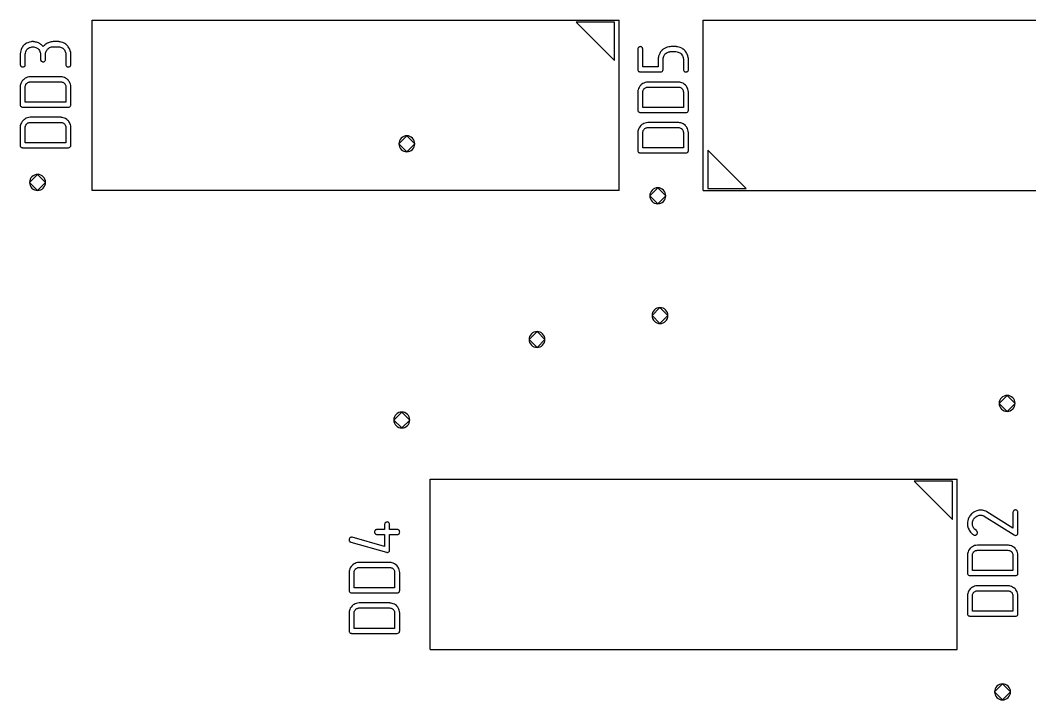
# Model space of a CAD drawing. Header units: inches. Extents: x 0 to 594, y -420 to 0.
# Drawn here: x 175.59 to 194.55, y -143.05 to -130.28 of the extents above; entities that cross this region are included whole.
import ezdxf

# ---------------------------------------------------------------- set-up
doc = ezdxf.new("R2010")
doc.units = ezdxf.units.IN
doc.header["$MEASUREMENT"] = 0

msp = doc.modelspace()

# ---------------------------------------------------------------- linework, layer by layer
at = {"color": 18, "true_color": 0x000000}
for p, q in [((176.939, -133.483), (176.939, -130.283)), ((176.939, -130.283), (186.839, -130.283)), ((186.749, -130.323), (186.029, -130.323)), ((186.029, -130.323), (186.749, -131.043)), ((186.749, -131.043), (186.749, -130.323)), ((186.749, -130.323), (186.749, -130.323)), ((186.839, -133.483), (186.839, -130.283)), ((188.412, -133.483), (188.412, -130.283)), ((188.412, -130.283), (198.312, -130.283)), ((175.606, -130.831), (175.597, -130.861)), ((175.619, -130.802), (175.606, -130.831)), ((175.628, -130.788), (175.619, -130.802)), ((175.637, -130.774), (175.628, -130.788)), ((175.649, -130.759), (175.637, -130.774)), ((175.661, -130.747), (175.649, -130.759)), ((175.663, -130.745), (175.661, -130.747)), ((175.664, -130.744), (175.663, -130.745)), ((175.668, -130.741), (175.664, -130.744)), ((175.674, -130.737), (175.668, -130.741)), ((175.688, -130.727), (175.674, -130.737)), ((175.706, -130.716), (175.688, -130.727)), ((175.697, -130.861), (175.704, -130.845)), ((175.704, -130.845), (175.712, -130.834)), ((175.73, -130.706), (175.706, -130.716)), ((175.712, -130.834), (175.719, -130.826)), ((175.719, -130.826), (175.725, -130.82)), ((175.725, -130.82), (175.726, -130.819)), ((175.726, -130.819), (175.742, -130.807)), ((175.759, -130.696), (175.73, -130.706)), ((175.742, -130.807), (175.759, -130.799)), ((175.79, -130.689), (175.759, -130.696)), ((175.759, -130.799), (175.774, -130.793)), ((175.774, -130.793), (175.79, -130.789)), ((175.807, -130.686), (175.79, -130.689)), ((175.79, -130.789), (175.804, -130.786)), ((175.804, -130.786), (175.814, -130.785)), ((175.825, -130.686), (175.807, -130.686)), ((175.814, -130.785), (175.821, -130.785)), ((175.821, -130.785), (175.823, -130.785)), ((175.823, -130.785), (175.845, -130.786)), ((175.828, -130.686), (175.825, -130.686)), ((175.835, -130.686), (175.828, -130.686)), ((175.846, -130.688), (175.835, -130.686)), ((175.845, -130.786), (175.864, -130.79)), ((175.86, -130.689), (175.846, -130.688)), ((175.877, -130.693), (175.86, -130.689)), ((175.864, -130.79), (175.881, -130.796)), ((175.894, -130.697), (175.877, -130.693)), ((175.881, -130.796), (175.895, -130.802)), ((175.914, -130.703), (175.894, -130.697)), ((175.895, -130.802), (175.908, -130.809)), ((175.908, -130.809), (175.917, -130.814)), ((175.932, -130.71), (175.914, -130.703)), ((175.917, -130.814), (175.922, -130.819)), ((175.922, -130.819), (175.924, -130.82)), ((175.924, -130.82), (175.939, -130.836)), ((175.933, -130.711), (175.932, -130.71)), ((175.94, -130.714), (175.933, -130.711)), ((175.939, -130.836), (175.949, -130.854)), ((175.949, -130.72), (175.94, -130.714)), ((175.96, -130.727), (175.949, -130.72)), ((175.974, -130.737), (175.96, -130.727)), ((175.988, -130.748), (175.974, -130.737)), ((176.004, -130.762), (175.988, -130.748)), ((176.018, -130.779), (176.004, -130.762)), ((176.019, -130.778), (176.018, -130.779)), ((176.024, -130.772), (176.019, -130.778)), ((176.031, -130.765), (176.024, -130.772)), ((176.041, -130.757), (176.031, -130.765)), ((176.052, -130.745), (176.041, -130.757)), ((176.066, -130.735), (176.052, -130.745)), ((176.081, -130.724), (176.066, -130.735)), ((176.1, -130.714), (176.081, -130.724)), ((176.084, -130.851), (176.091, -130.838)), ((176.091, -130.838), (176.098, -130.83)), ((176.098, -130.83), (176.104, -130.824)), ((176.103, -130.713), (176.1, -130.714)), ((176.108, -130.71), (176.103, -130.713)), ((176.104, -130.824), (176.105, -130.823)), ((176.105, -130.823), (176.122, -130.809)), ((176.118, -130.706), (176.108, -130.71)), ((176.132, -130.7), (176.118, -130.706)), ((176.122, -130.809), (176.139, -130.799)), ((176.148, -130.696), (176.132, -130.7)), ((176.139, -130.799), (176.156, -130.79)), ((176.166, -130.692), (176.148, -130.696)), ((176.156, -130.79), (176.172, -130.786)), ((176.186, -130.688), (176.166, -130.692)), ((176.172, -130.786), (176.186, -130.783)), ((176.207, -130.686), (176.186, -130.688)), ((176.186, -130.783), (176.197, -130.781)), ((176.197, -130.781), (176.204, -130.781)), ((176.204, -130.781), (176.207, -130.781)), ((176.301, -130.686), (176.207, -130.686)), ((176.207, -130.781), (176.301, -130.781)), ((176.303, -130.686), (176.301, -130.686)), ((176.301, -130.781), (176.323, -130.782)), ((176.306, -130.686), (176.303, -130.686)), ((176.311, -130.686), (176.306, -130.686)), ((176.318, -130.688), (176.311, -130.686)), ((176.325, -130.688), (176.318, -130.688)), ((176.323, -130.782), (176.342, -130.788)), ((176.335, -130.69), (176.325, -130.688)), ((176.359, -130.695), (176.335, -130.69)), ((176.342, -130.788), (176.359, -130.793)), ((176.385, -130.703), (176.359, -130.695)), ((176.359, -130.793), (176.375, -130.802)), ((176.375, -130.802), (176.386, -130.809)), ((176.413, -130.716), (176.385, -130.703)), ((176.386, -130.809), (176.396, -130.816)), ((176.396, -130.816), (176.401, -130.821)), ((176.401, -130.821), (176.403, -130.823)), ((176.403, -130.823), (176.417, -130.84)), ((176.427, -130.724), (176.413, -130.716)), ((176.417, -130.84), (176.427, -130.857)), ((176.441, -130.733), (176.427, -130.724)), ((176.455, -130.744), (176.441, -130.733)), ((176.469, -130.757), (176.455, -130.744)), ((176.471, -130.758), (176.469, -130.757)), ((176.472, -130.759), (176.471, -130.758)), ((176.475, -130.764), (176.472, -130.759)), ((176.48, -130.769), (176.475, -130.764)), ((176.49, -130.783), (176.48, -130.769)), ((176.503, -130.805), (176.49, -130.783)), ((176.516, -130.828), (176.503, -130.805)), ((176.527, -130.857), (176.516, -130.828)), ((187.188, -130.817), (187.187, -130.825)), ((187.187, -130.825), (187.187, -131.209)), ((187.187, -130.825), (187.187, -130.825)), ((187.194, -130.805), (187.188, -130.817)), ((187.197, -130.8), (187.194, -130.805)), ((187.202, -130.794), (187.197, -130.8)), ((187.205, -130.791), (187.202, -130.794)), ((187.212, -130.787), (187.205, -130.791)), ((187.222, -130.783), (187.212, -130.787)), ((187.235, -130.78), (187.222, -130.783)), ((187.237, -130.78), (187.235, -130.78)), ((187.244, -130.781), (187.237, -130.78)), ((187.254, -130.786), (187.244, -130.781)), ((187.266, -130.793), (187.254, -130.786)), ((187.268, -130.794), (187.266, -130.793)), ((187.273, -130.801), (187.268, -130.794)), ((187.278, -130.812), (187.273, -130.801)), ((187.28, -130.819), (187.278, -130.812)), ((187.281, -130.828), (187.28, -130.819)), ((187.281, -131.161), (187.281, -130.828)), ((187.641, -130.849), (187.639, -130.85)), ((187.642, -130.848), (187.641, -130.849)), ((187.646, -130.843), (187.642, -130.848)), ((187.652, -130.839), (187.646, -130.843)), ((187.666, -130.828), (187.652, -130.839)), ((187.686, -130.815), (187.666, -130.828)), ((187.711, -130.803), (187.686, -130.815)), ((187.739, -130.791), (187.711, -130.803)), ((187.772, -130.783), (187.739, -130.791)), ((187.789, -130.781), (187.772, -130.783)), ((187.807, -130.78), (187.789, -130.781)), ((187.901, -130.78), (187.807, -130.78)), ((187.903, -130.78), (187.901, -130.78)), ((187.906, -130.78), (187.903, -130.78)), ((187.911, -130.78), (187.906, -130.78)), ((187.918, -130.781), (187.911, -130.78)), ((187.925, -130.781), (187.918, -130.781)), ((187.935, -130.784), (187.925, -130.781)), ((187.959, -130.788), (187.935, -130.784)), ((187.985, -130.797), (187.959, -130.788)), ((188.013, -130.81), (187.985, -130.797)), ((188.027, -130.818), (188.013, -130.81)), ((188.041, -130.827), (188.027, -130.818)), ((188.055, -130.838), (188.041, -130.827)), ((188.069, -130.85), (188.055, -130.838)), ((175.589, -130.906), (175.588, -130.913)), ((175.588, -130.913), (175.588, -131.123)), ((175.588, -130.913), (175.588, -130.913)), ((175.591, -130.896), (175.589, -130.906)), ((175.592, -130.885), (175.591, -130.896)), ((175.597, -130.861), (175.592, -130.885)), ((175.683, -130.924), (175.684, -130.9)), ((175.683, -131.117), (175.683, -130.924)), ((175.684, -130.9), (175.69, -130.879)), ((175.69, -130.879), (175.697, -130.861)), ((175.949, -130.854), (175.957, -130.871)), ((175.957, -130.871), (175.963, -130.888)), ((175.963, -130.888), (175.966, -130.902)), ((175.966, -130.902), (175.967, -130.913)), ((175.967, -130.913), (175.969, -130.922)), ((175.969, -130.922), (175.969, -131.027)), ((175.969, -131.027), (175.972, -131.034)), ((175.972, -131.034), (175.977, -131.046)), ((176.057, -131.043), (176.062, -131.031)), ((176.062, -131.031), (176.063, -131.023)), ((176.063, -130.924), (176.065, -130.903)), ((176.063, -131.023), (176.063, -130.924)), ((176.065, -130.903), (176.07, -130.883)), ((176.07, -130.883), (176.076, -130.865)), ((176.076, -130.865), (176.084, -130.851)), ((176.427, -130.857), (176.434, -130.874)), ((176.434, -130.874), (176.438, -130.889)), ((176.438, -130.889), (176.441, -130.903)), ((176.441, -130.903), (176.444, -130.914)), ((176.444, -130.914), (176.444, -131.123)), ((176.535, -130.889), (176.527, -130.857)), ((176.537, -130.906), (176.535, -130.889)), ((176.538, -130.924), (176.537, -130.906)), ((176.538, -131.117), (176.538, -130.924)), ((187.57, -131.001), (187.569, -131.008)), ((187.569, -131.008), (187.569, -131.161)), ((187.573, -130.983), (187.57, -130.993)), ((187.57, -130.993), (187.57, -131.001)), ((187.577, -130.96), (187.573, -130.983)), ((187.586, -130.935), (187.577, -130.96)), ((187.598, -130.907), (187.586, -130.935)), ((187.607, -130.893), (187.598, -130.907)), ((187.615, -130.877), (187.607, -130.893)), ((187.626, -130.865), (187.615, -130.877)), ((187.639, -130.85), (187.626, -130.865)), ((187.663, -131.018), (187.665, -130.997)), ((187.663, -131.21), (187.663, -131.018)), ((187.665, -130.997), (187.67, -130.977)), ((187.67, -130.977), (187.676, -130.959)), ((187.676, -130.959), (187.684, -130.945)), ((187.684, -130.945), (187.691, -130.932)), ((187.691, -130.932), (187.698, -130.924)), ((187.698, -130.924), (187.704, -130.918)), ((187.704, -130.918), (187.705, -130.917)), ((187.705, -130.917), (187.722, -130.903)), ((187.722, -130.903), (187.739, -130.893)), ((187.739, -130.893), (187.756, -130.884)), ((187.756, -130.884), (187.772, -130.88)), ((187.772, -130.88), (187.786, -130.877)), ((187.786, -130.877), (187.797, -130.874)), ((187.797, -130.874), (187.804, -130.874)), ((187.804, -130.874), (187.807, -130.874)), ((187.807, -130.874), (187.901, -130.874)), ((187.901, -130.874), (187.924, -130.876)), ((187.924, -130.876), (187.944, -130.881)), ((187.944, -130.881), (187.961, -130.887)), ((187.961, -130.887), (187.976, -130.896)), ((187.976, -130.896), (187.987, -130.903)), ((187.987, -130.903), (187.997, -130.91)), ((187.997, -130.91), (188.003, -130.915)), ((188.003, -130.915), (188.004, -130.917)), ((188.004, -130.917), (188.017, -130.934)), ((188.017, -130.934), (188.027, -130.951)), ((188.027, -130.951), (188.034, -130.967)), ((188.034, -130.967), (188.038, -130.983)), ((188.038, -130.983), (188.041, -130.997)), ((188.041, -130.997), (188.044, -131.008)), ((188.044, -131.008), (188.044, -131.217)), ((188.071, -130.852), (188.069, -130.85)), ((188.072, -130.853), (188.071, -130.852)), ((188.075, -130.858), (188.072, -130.853)), ((188.08, -130.863), (188.075, -130.858)), ((188.09, -130.877), (188.08, -130.863)), ((188.103, -130.898), (188.09, -130.877)), ((188.116, -130.922), (188.103, -130.898)), ((188.127, -130.951), (188.116, -130.922)), ((188.135, -130.983), (188.127, -130.951)), ((188.137, -131), (188.135, -130.983)), ((188.138, -131.018), (188.137, -131)), ((188.138, -131.211), (188.138, -131.018)), ((175.588, -131.123), (175.591, -131.13)), ((175.591, -131.13), (175.595, -131.14)), ((175.595, -131.14), (175.601, -131.147)), ((175.601, -131.147), (175.602, -131.15)), ((175.602, -131.15), (175.604, -131.15)), ((175.604, -131.15), (175.615, -131.157)), ((175.615, -131.157), (175.626, -131.16)), ((175.626, -131.16), (175.633, -131.161)), ((175.633, -131.161), (175.635, -131.161)), ((175.635, -131.161), (175.636, -131.161)), ((175.636, -131.161), (175.65, -131.16)), ((175.65, -131.16), (175.66, -131.156)), ((175.66, -131.156), (175.667, -131.151)), ((175.667, -131.151), (175.67, -131.15)), ((175.67, -131.15), (175.677, -131.139)), ((175.677, -131.139), (175.681, -131.127)), ((175.681, -131.127), (175.683, -131.117)), ((175.977, -131.046), (175.983, -131.053)), ((175.983, -131.053), (175.984, -131.055)), ((175.984, -131.055), (175.986, -131.055)), ((175.986, -131.055), (175.997, -131.062)), ((175.997, -131.062), (176.007, -131.065)), ((176.007, -131.065), (176.014, -131.067)), ((176.014, -131.067), (176.015, -131.067)), ((176.015, -131.067), (176.017, -131.067)), ((176.017, -131.067), (176.029, -131.065)), ((176.029, -131.065), (176.041, -131.06)), ((176.041, -131.06), (176.048, -131.055)), ((176.048, -131.055), (176.049, -131.054)), ((176.049, -131.054), (176.05, -131.054)), ((176.05, -131.054), (176.057, -131.043)), ((176.444, -131.123), (176.447, -131.13)), ((176.447, -131.13), (176.452, -131.141)), ((176.452, -131.141), (176.458, -131.147)), ((176.458, -131.147), (176.459, -131.15)), ((176.459, -131.15), (176.461, -131.15)), ((176.461, -131.15), (176.472, -131.157)), ((176.472, -131.157), (176.482, -131.16)), ((176.482, -131.16), (176.489, -131.161)), ((176.489, -131.161), (176.49, -131.161)), ((176.49, -131.161), (176.492, -131.161)), ((176.492, -131.161), (176.504, -131.16)), ((176.504, -131.16), (176.516, -131.156)), ((176.516, -131.156), (176.523, -131.151)), ((176.523, -131.151), (176.524, -131.15)), ((176.524, -131.15), (176.526, -131.15)), ((176.526, -131.15), (176.533, -131.139)), ((176.533, -131.139), (176.537, -131.127)), ((176.537, -131.127), (176.538, -131.117)), ((187.187, -131.209), (187.188, -131.224)), ((187.188, -131.224), (187.194, -131.235)), ((187.569, -131.161), (187.281, -131.161)), ((187.657, -131.231), (187.66, -131.223)), ((187.66, -131.223), (187.662, -131.216)), ((187.662, -131.216), (187.663, -131.21)), ((188.044, -131.217), (188.047, -131.224)), ((188.047, -131.224), (188.051, -131.234)), ((188.133, -131.233), (188.137, -131.221)), ((188.137, -131.221), (188.138, -131.211)), ((175.643, -131.404), (175.625, -131.425)), ((175.646, -131.401), (175.643, -131.404)), ((175.653, -131.395), (175.646, -131.401)), ((175.666, -131.385), (175.653, -131.395)), ((175.681, -131.375), (175.666, -131.385)), ((175.701, -131.366), (175.681, -131.375)), ((175.723, -131.356), (175.701, -131.366)), ((175.749, -131.35), (175.723, -131.356)), ((175.777, -131.347), (175.749, -131.35)), ((176.348, -131.347), (175.777, -131.347)), ((176.349, -131.347), (176.348, -131.347)), ((176.351, -131.347), (176.349, -131.347)), ((176.355, -131.347), (176.351, -131.347)), ((176.361, -131.349), (176.355, -131.347)), ((176.376, -131.35), (176.361, -131.349)), ((176.394, -131.354), (176.376, -131.35)), ((176.416, -131.361), (176.394, -131.354)), ((176.438, -131.371), (176.416, -131.361)), ((176.461, -131.385), (176.438, -131.371)), ((176.483, -131.404), (176.461, -131.385)), ((176.486, -131.406), (176.483, -131.404)), ((176.492, -131.414), (176.486, -131.406)), ((176.5, -131.426), (176.492, -131.414)), ((187.194, -131.235), (187.202, -131.244)), ((187.202, -131.244), (187.211, -131.249)), ((187.211, -131.249), (187.219, -131.252)), ((187.219, -131.252), (187.228, -131.254)), ((187.228, -131.254), (187.233, -131.255)), ((187.233, -131.255), (187.235, -131.255)), ((187.235, -131.255), (187.617, -131.255)), ((187.617, -131.255), (187.632, -131.254)), ((187.632, -131.254), (187.643, -131.248)), ((187.643, -131.248), (187.652, -131.241)), ((187.652, -131.241), (187.657, -131.231)), ((188.051, -131.234), (188.056, -131.241)), ((188.056, -131.241), (188.058, -131.244)), ((188.058, -131.244), (188.059, -131.244)), ((188.059, -131.244), (188.071, -131.251)), ((188.071, -131.251), (188.082, -131.254)), ((188.082, -131.254), (188.089, -131.255)), ((188.089, -131.255), (188.09, -131.255)), ((188.09, -131.255), (188.092, -131.255)), ((188.092, -131.255), (188.106, -131.254)), ((188.106, -131.254), (188.116, -131.249)), ((188.116, -131.249), (188.123, -131.245)), ((188.123, -131.245), (188.126, -131.244)), ((188.126, -131.244), (188.133, -131.233)), ((175.588, -131.525), (175.587, -131.531)), ((175.587, -131.531), (175.587, -131.872)), ((175.587, -131.531), (175.587, -131.531)), ((175.589, -131.509), (175.588, -131.525)), ((175.594, -131.491), (175.589, -131.509)), ((175.601, -131.47), (175.594, -131.491)), ((175.611, -131.447), (175.601, -131.47)), ((175.625, -131.425), (175.611, -131.447)), ((175.681, -131.538), (175.683, -131.523)), ((175.681, -131.824), (175.681, -131.538)), ((175.683, -131.523), (175.685, -131.509)), ((175.683, -131.523), (175.683, -131.523)), ((175.685, -131.509), (175.69, -131.498)), ((175.69, -131.498), (175.695, -131.488)), ((175.695, -131.488), (175.701, -131.481)), ((175.701, -131.481), (175.705, -131.474)), ((175.705, -131.474), (175.708, -131.471)), ((175.708, -131.471), (175.709, -131.47)), ((175.709, -131.47), (175.721, -131.46)), ((175.721, -131.46), (175.732, -131.453)), ((175.732, -131.453), (175.743, -131.449)), ((175.743, -131.449), (175.753, -131.445)), ((175.753, -131.445), (175.763, -131.443)), ((175.763, -131.443), (175.77, -131.442)), ((175.77, -131.442), (175.776, -131.442)), ((175.776, -131.442), (175.777, -131.442)), ((175.777, -131.442), (176.349, -131.442)), ((176.349, -131.442), (176.365, -131.443)), ((176.365, -131.443), (176.377, -131.446)), ((176.377, -131.446), (176.39, -131.45)), ((176.39, -131.45), (176.4, -131.456)), ((176.4, -131.456), (176.407, -131.461)), ((176.407, -131.461), (176.414, -131.466)), ((176.414, -131.466), (176.417, -131.468)), ((176.417, -131.468), (176.418, -131.47)), ((176.418, -131.47), (176.427, -131.481)), ((176.427, -131.481), (176.432, -131.492)), ((176.432, -131.492), (176.438, -131.504)), ((176.438, -131.504), (176.441, -131.514)), ((176.441, -131.514), (176.442, -131.523)), ((176.442, -131.523), (176.444, -131.531)), ((176.444, -131.531), (176.444, -131.824)), ((176.51, -131.442), (176.5, -131.426)), ((176.521, -131.461), (176.51, -131.442)), ((176.53, -131.484), (176.521, -131.461)), ((176.535, -131.509), (176.53, -131.484)), ((176.538, -131.538), (176.535, -131.509)), ((176.538, -131.873), (176.538, -131.538)), ((187.189, -131.607), (187.188, -131.623)), ((187.194, -131.589), (187.189, -131.607)), ((187.201, -131.568), (187.194, -131.589)), ((187.211, -131.545), (187.201, -131.568)), ((187.225, -131.523), (187.211, -131.545)), ((187.243, -131.502), (187.225, -131.523)), ((187.246, -131.499), (187.243, -131.502)), ((187.253, -131.493), (187.246, -131.499)), ((187.266, -131.483), (187.253, -131.493)), ((187.281, -131.474), (187.266, -131.483)), ((187.301, -131.464), (187.281, -131.474)), ((187.283, -131.622), (187.285, -131.607)), ((187.285, -131.607), (187.29, -131.596)), ((187.29, -131.596), (187.295, -131.586)), ((187.295, -131.586), (187.301, -131.579)), ((187.323, -131.454), (187.301, -131.464)), ((187.301, -131.579), (187.305, -131.572)), ((187.305, -131.572), (187.308, -131.569)), ((187.308, -131.569), (187.309, -131.568)), ((187.309, -131.568), (187.321, -131.558)), ((187.321, -131.558), (187.332, -131.551)), ((187.349, -131.448), (187.323, -131.454)), ((187.332, -131.551), (187.343, -131.547)), ((187.343, -131.547), (187.353, -131.543)), ((187.377, -131.445), (187.349, -131.448)), ((187.353, -131.543), (187.363, -131.541)), ((187.363, -131.541), (187.37, -131.54)), ((187.37, -131.54), (187.376, -131.54)), ((187.376, -131.54), (187.377, -131.54)), ((187.948, -131.445), (187.377, -131.445)), ((187.377, -131.54), (187.949, -131.54)), ((187.949, -131.445), (187.948, -131.445)), ((187.951, -131.445), (187.949, -131.445)), ((187.949, -131.54), (187.965, -131.541)), ((187.955, -131.445), (187.951, -131.445)), ((187.961, -131.447), (187.955, -131.445)), ((187.976, -131.448), (187.961, -131.447)), ((187.965, -131.541), (187.977, -131.544)), ((187.994, -131.452), (187.976, -131.448)), ((187.977, -131.544), (187.99, -131.548)), ((187.99, -131.548), (188, -131.554)), ((188.016, -131.459), (187.994, -131.452)), ((188, -131.554), (188.007, -131.56)), ((188.007, -131.56), (188.014, -131.564)), ((188.014, -131.564), (188.017, -131.567)), ((188.038, -131.469), (188.016, -131.459)), ((188.017, -131.567), (188.018, -131.568)), ((188.018, -131.568), (188.027, -131.579)), ((188.027, -131.579), (188.032, -131.591)), ((188.032, -131.591), (188.038, -131.602)), ((188.061, -131.483), (188.038, -131.469)), ((188.038, -131.602), (188.041, -131.612)), ((188.083, -131.502), (188.061, -131.483)), ((188.086, -131.505), (188.083, -131.502)), ((188.092, -131.512), (188.086, -131.505)), ((188.1, -131.524), (188.092, -131.512)), ((188.11, -131.54), (188.1, -131.524)), ((188.121, -131.56), (188.11, -131.54)), ((188.13, -131.582), (188.121, -131.56)), ((188.135, -131.607), (188.13, -131.582)), ((188.138, -131.636), (188.135, -131.607)), ((187.188, -131.623), (187.187, -131.629)), ((187.187, -131.629), (187.187, -131.97)), ((187.187, -131.629), (187.187, -131.629)), ((187.281, -131.636), (187.283, -131.622)), ((187.281, -131.922), (187.281, -131.636)), ((187.283, -131.622), (187.283, -131.622)), ((188.041, -131.612), (188.042, -131.622)), ((188.042, -131.622), (188.044, -131.629)), ((188.044, -131.629), (188.044, -131.922)), ((188.138, -131.971), (188.138, -131.636)), ((175.587, -131.872), (175.588, -131.887)), ((175.588, -131.887), (175.594, -131.898)), ((175.594, -131.898), (175.602, -131.907)), ((175.602, -131.907), (175.611, -131.913)), ((175.611, -131.913), (175.619, -131.915)), ((175.619, -131.915), (175.628, -131.917)), ((175.628, -131.917), (175.633, -131.918)), ((175.633, -131.918), (175.635, -131.918)), ((175.635, -131.918), (176.492, -131.918)), ((176.444, -131.824), (175.681, -131.824)), ((176.492, -131.918), (176.507, -131.917)), ((176.507, -131.917), (176.518, -131.911)), ((176.518, -131.911), (176.527, -131.904)), ((176.527, -131.904), (176.533, -131.894)), ((176.533, -131.894), (176.535, -131.886)), ((176.535, -131.886), (176.537, -131.879)), ((176.537, -131.879), (176.538, -131.873)), ((187.187, -131.97), (187.188, -131.985)), ((187.188, -131.985), (187.194, -131.997)), ((188.044, -131.922), (187.281, -131.922)), ((188.133, -131.992), (188.135, -131.984)), ((188.135, -131.984), (188.137, -131.977)), ((188.137, -131.977), (188.138, -131.971)), ((175.643, -132.165), (175.625, -132.186)), ((175.646, -132.162), (175.643, -132.165)), ((175.653, -132.156), (175.646, -132.162)), ((175.666, -132.147), (175.653, -132.156)), ((175.681, -132.137), (175.666, -132.147)), ((175.701, -132.127), (175.681, -132.137)), ((175.723, -132.117), (175.701, -132.127)), ((175.749, -132.111), (175.723, -132.117)), ((175.777, -132.108), (175.749, -132.111)), ((176.348, -132.108), (175.777, -132.108)), ((176.349, -132.108), (176.348, -132.108)), ((176.351, -132.108), (176.349, -132.108)), ((176.355, -132.108), (176.351, -132.108)), ((176.361, -132.11), (176.355, -132.108)), ((176.376, -132.111), (176.361, -132.11)), ((176.394, -132.116), (176.376, -132.111)), ((176.416, -132.123), (176.394, -132.116)), ((176.438, -132.132), (176.416, -132.123)), ((176.461, -132.147), (176.438, -132.132)), ((176.483, -132.165), (176.461, -132.147)), ((176.486, -132.168), (176.483, -132.165)), ((176.492, -132.175), (176.486, -132.168)), ((176.5, -132.187), (176.492, -132.175)), ((187.194, -131.997), (187.202, -132.005)), ((187.202, -132.005), (187.211, -132.011)), ((187.211, -132.011), (187.219, -132.013)), ((187.219, -132.013), (187.228, -132.015)), ((187.228, -132.015), (187.233, -132.016)), ((187.233, -132.016), (187.235, -132.016)), ((187.235, -132.016), (188.092, -132.016)), ((188.092, -132.016), (188.107, -132.015)), ((188.107, -132.015), (188.118, -132.009)), ((188.118, -132.009), (188.127, -132.002)), ((188.127, -132.002), (188.133, -131.992)), ((175.588, -132.286), (175.587, -132.292)), ((175.587, -132.292), (175.587, -132.633)), ((175.587, -132.292), (175.587, -132.292)), ((175.589, -132.271), (175.588, -132.286)), ((175.594, -132.252), (175.589, -132.271)), ((175.601, -132.231), (175.594, -132.252)), ((175.611, -132.209), (175.601, -132.231)), ((175.625, -132.186), (175.611, -132.209)), ((175.681, -132.299), (175.683, -132.285)), ((175.681, -132.585), (175.681, -132.299)), ((175.683, -132.285), (175.685, -132.271)), ((175.683, -132.285), (175.683, -132.285)), ((175.685, -132.271), (175.69, -132.259)), ((175.69, -132.259), (175.695, -132.249)), ((175.695, -132.249), (175.701, -132.242)), ((175.701, -132.242), (175.705, -132.235)), ((175.705, -132.235), (175.708, -132.233)), ((175.708, -132.233), (175.709, -132.231)), ((175.709, -132.231), (175.721, -132.221)), ((175.721, -132.221), (175.732, -132.214)), ((175.732, -132.214), (175.743, -132.21)), ((175.743, -132.21), (175.753, -132.206)), ((175.753, -132.206), (175.763, -132.204)), ((175.763, -132.204), (175.77, -132.203)), ((175.77, -132.203), (175.776, -132.203)), ((175.776, -132.203), (175.777, -132.203)), ((175.777, -132.203), (176.349, -132.203)), ((176.349, -132.203), (176.365, -132.204)), ((176.365, -132.204), (176.377, -132.207)), ((176.377, -132.207), (176.39, -132.211)), ((176.39, -132.211), (176.4, -132.217)), ((176.4, -132.217), (176.407, -132.223)), ((176.407, -132.223), (176.414, -132.227)), ((176.414, -132.227), (176.417, -132.23)), ((176.417, -132.23), (176.418, -132.231)), ((176.418, -132.231), (176.427, -132.242)), ((176.427, -132.242), (176.432, -132.254)), ((176.432, -132.254), (176.438, -132.265)), ((176.438, -132.265), (176.441, -132.275)), ((176.441, -132.275), (176.442, -132.285)), ((176.442, -132.285), (176.444, -132.292)), ((176.444, -132.292), (176.444, -132.585)), ((176.51, -132.203), (176.5, -132.187)), ((176.521, -132.223), (176.51, -132.203)), ((176.53, -132.245), (176.521, -132.223)), ((176.535, -132.271), (176.53, -132.245)), ((176.538, -132.299), (176.535, -132.271)), ((176.538, -132.634), (176.538, -132.299)), ((187.194, -132.35), (187.189, -132.369)), ((187.201, -132.329), (187.194, -132.35)), ((187.211, -132.307), (187.201, -132.329)), ((187.225, -132.284), (187.211, -132.307)), ((187.243, -132.263), (187.225, -132.284)), ((187.246, -132.26), (187.243, -132.263)), ((187.253, -132.255), (187.246, -132.26)), ((187.266, -132.245), (187.253, -132.255)), ((187.281, -132.235), (187.266, -132.245)), ((187.301, -132.225), (187.281, -132.235)), ((187.285, -132.369), (187.29, -132.357)), ((187.29, -132.357), (187.295, -132.348)), ((187.295, -132.348), (187.301, -132.341)), ((187.323, -132.215), (187.301, -132.225)), ((187.301, -132.341), (187.305, -132.333)), ((187.305, -132.333), (187.308, -132.331)), ((187.308, -132.331), (187.309, -132.329)), ((187.309, -132.329), (187.321, -132.319)), ((187.321, -132.319), (187.332, -132.312)), ((187.349, -132.209), (187.323, -132.215)), ((187.332, -132.312), (187.343, -132.308)), ((187.343, -132.308), (187.353, -132.304)), ((187.377, -132.207), (187.349, -132.209)), ((187.353, -132.304), (187.363, -132.302)), ((187.363, -132.302), (187.37, -132.301)), ((187.37, -132.301), (187.376, -132.301)), ((187.376, -132.301), (187.377, -132.301)), ((187.948, -132.207), (187.377, -132.207)), ((187.377, -132.301), (187.949, -132.301)), ((187.949, -132.207), (187.948, -132.207)), ((187.951, -132.207), (187.949, -132.207)), ((187.949, -132.301), (187.965, -132.302)), ((187.955, -132.207), (187.951, -132.207)), ((187.961, -132.208), (187.955, -132.207)), ((187.976, -132.209), (187.961, -132.208)), ((187.965, -132.302), (187.977, -132.305)), ((187.994, -132.214), (187.976, -132.209)), ((187.977, -132.305), (187.99, -132.31)), ((187.99, -132.31), (188, -132.315)), ((188.016, -132.221), (187.994, -132.214)), ((188, -132.315), (188.007, -132.321)), ((188.007, -132.321), (188.014, -132.325)), ((188.014, -132.325), (188.017, -132.328)), ((188.038, -132.231), (188.016, -132.221)), ((188.017, -132.328), (188.018, -132.329)), ((188.018, -132.329), (188.027, -132.341)), ((188.027, -132.341), (188.032, -132.352)), ((188.032, -132.352), (188.038, -132.363)), ((188.061, -132.245), (188.038, -132.231)), ((188.038, -132.363), (188.041, -132.373)), ((188.083, -132.263), (188.061, -132.245)), ((188.086, -132.266), (188.083, -132.263)), ((188.092, -132.273), (188.086, -132.266)), ((188.1, -132.286), (188.092, -132.273)), ((188.11, -132.301), (188.1, -132.286)), ((188.121, -132.321), (188.11, -132.301)), ((188.13, -132.343), (188.121, -132.321)), ((188.135, -132.369), (188.13, -132.343)), ((182.849, -132.456), (182.699, -132.606)), ((182.999, -132.606), (182.849, -132.456)), ((187.188, -132.384), (187.187, -132.39)), ((187.187, -132.39), (187.187, -132.731)), ((187.187, -132.39), (187.187, -132.39)), ((187.189, -132.369), (187.188, -132.384)), ((187.281, -132.397), (187.283, -132.383)), ((187.281, -132.683), (187.281, -132.397)), ((187.283, -132.383), (187.285, -132.369)), ((187.283, -132.383), (187.283, -132.383)), ((188.041, -132.373), (188.042, -132.383)), ((188.042, -132.383), (188.044, -132.39)), ((188.044, -132.39), (188.044, -132.683)), ((188.138, -132.397), (188.135, -132.369)), ((188.138, -132.732), (188.138, -132.397)), ((175.587, -132.633), (175.588, -132.648)), ((175.588, -132.648), (175.594, -132.66)), ((175.594, -132.66), (175.602, -132.668)), ((175.602, -132.668), (175.611, -132.674)), ((175.611, -132.674), (175.619, -132.677)), ((175.619, -132.677), (175.628, -132.678)), ((175.628, -132.678), (175.633, -132.679)), ((175.633, -132.679), (175.635, -132.679)), ((175.635, -132.679), (176.492, -132.679)), ((176.444, -132.585), (175.681, -132.585)), ((176.492, -132.679), (176.507, -132.678)), ((176.507, -132.678), (176.518, -132.672)), ((176.518, -132.672), (176.527, -132.665)), ((176.527, -132.665), (176.533, -132.655)), ((176.533, -132.655), (176.535, -132.647)), ((176.535, -132.647), (176.537, -132.64)), ((176.537, -132.64), (176.538, -132.634)), ((182.699, -132.606), (182.849, -132.756)), ((182.849, -132.756), (182.999, -132.606)), ((187.187, -132.731), (187.188, -132.747)), ((188.044, -132.683), (187.281, -132.683)), ((188.133, -132.754), (188.135, -132.745)), ((188.135, -132.745), (188.137, -132.738)), ((188.137, -132.738), (188.138, -132.732)), ((189.222, -133.443), (188.502, -132.723)), ((188.502, -132.723), (188.502, -133.443)), ((187.188, -132.747), (187.194, -132.758)), ((187.194, -132.758), (187.202, -132.766)), ((187.202, -132.766), (187.211, -132.772)), ((187.211, -132.772), (187.219, -132.775)), ((187.219, -132.775), (187.228, -132.776)), ((187.228, -132.776), (187.233, -132.778)), ((187.233, -132.778), (187.235, -132.778)), ((187.235, -132.778), (188.092, -132.778)), ((188.092, -132.778), (188.107, -132.776)), ((188.107, -132.776), (188.118, -132.77)), ((188.118, -132.77), (188.127, -132.763)), ((188.127, -132.763), (188.133, -132.754)), ((175.914, -133.181), (175.764, -133.331)), ((176.064, -133.331), (175.914, -133.181)), ((175.764, -133.331), (175.914, -133.481)), ((175.914, -133.481), (176.064, -133.331)), ((186.839, -133.483), (176.939, -133.483)), ((187.562, -133.433), (187.412, -133.583)), ((187.712, -133.583), (187.562, -133.433)), ((188.412, -133.483), (198.312, -133.483)), ((188.502, -133.443), (189.222, -133.443)), ((188.502, -133.443), (188.502, -133.443)), ((187.412, -133.583), (187.562, -133.733)), ((187.562, -133.733), (187.712, -133.583)), ((187.604, -135.683), (187.454, -135.833)), ((187.754, -135.833), (187.604, -135.683)), ((187.454, -135.833), (187.604, -135.983)), ((187.604, -135.983), (187.754, -135.833)), ((185.294, -136.133), (185.144, -136.283)), ((185.444, -136.283), (185.294, -136.133)), ((185.144, -136.283), (185.294, -136.433)), ((185.294, -136.433), (185.444, -136.283)), ((194.124, -137.333), (193.974, -137.483)), ((193.974, -137.483), (194.124, -137.633)), ((194.274, -137.483), (194.124, -137.333)), ((194.124, -137.633), (194.274, -137.483)), ((182.754, -137.646), (182.604, -137.796)), ((182.904, -137.796), (182.754, -137.646)), ((182.604, -137.796), (182.754, -137.946)), ((182.754, -137.946), (182.904, -137.796)), ((183.289, -142.108), (183.289, -138.908)), ((183.289, -138.908), (193.189, -138.908)), ((193.099, -138.948), (192.379, -138.948)), ((192.379, -138.948), (193.099, -139.668)), ((193.099, -139.668), (193.099, -138.948)), ((193.099, -138.948), (193.099, -138.948)), ((193.189, -142.108), (193.189, -138.908)), ((193.451, -139.566), (193.439, -139.582)), ((193.453, -139.565), (193.451, -139.566)), ((193.454, -139.564), (193.453, -139.565)), ((193.458, -139.559), (193.454, -139.564)), ((193.464, -139.554), (193.458, -139.559)), ((193.471, -139.548), (193.464, -139.554)), ((193.48, -139.542), (193.471, -139.548)), ((193.501, -139.527), (193.48, -139.542)), ((193.526, -139.513), (193.501, -139.527)), ((193.557, -139.502), (193.526, -139.513)), ((193.591, -139.492), (193.557, -139.502)), ((193.609, -139.49), (193.591, -139.492)), ((193.628, -139.489), (193.609, -139.49)), ((193.63, -139.489), (193.628, -139.489)), ((193.637, -139.489), (193.63, -139.489)), ((193.649, -139.49), (193.637, -139.489)), ((193.664, -139.493), (193.649, -139.49)), ((193.681, -139.496), (193.664, -139.493)), ((193.701, -139.502), (193.681, -139.496)), ((193.722, -139.51), (193.701, -139.502)), ((193.745, -139.52), (193.722, -139.51)), ((194.234, -139.827), (193.745, -139.52)), ((194.235, -139.52), (194.234, -139.528)), ((194.234, -139.528), (194.234, -139.827)), ((194.241, -139.509), (194.235, -139.52)), ((194.244, -139.504), (194.241, -139.509)), ((194.249, -139.499), (194.244, -139.504)), ((194.252, -139.496), (194.249, -139.499)), ((194.259, -139.492), (194.252, -139.496)), ((194.269, -139.488), (194.259, -139.492)), ((194.282, -139.485), (194.269, -139.488)), ((194.284, -139.485), (194.282, -139.485)), ((194.292, -139.486), (194.284, -139.485)), ((194.301, -139.49), (194.292, -139.486)), ((194.313, -139.497), (194.301, -139.49)), ((194.315, -139.499), (194.313, -139.497)), ((194.32, -139.506), (194.315, -139.499)), ((194.325, -139.516), (194.32, -139.506)), ((194.327, -139.523), (194.325, -139.516)), ((194.328, -139.531), (194.327, -139.523)), ((194.328, -139.92), (194.328, -139.531)), ((182.433, -139.748), (182.431, -139.757)), ((182.431, -139.757), (182.431, -139.854)), ((182.438, -139.737), (182.433, -139.748)), ((182.441, -139.731), (182.438, -139.737)), ((182.447, -139.726), (182.441, -139.731)), ((182.45, -139.723), (182.447, -139.726)), ((182.457, -139.719), (182.45, -139.723)), ((182.467, -139.714), (182.457, -139.719)), ((182.479, -139.712), (182.467, -139.714)), ((182.482, -139.712), (182.479, -139.712)), ((182.489, -139.713), (182.482, -139.712)), ((182.499, -139.717), (182.489, -139.713)), ((182.51, -139.724), (182.499, -139.717)), ((182.513, -139.726), (182.51, -139.724)), ((182.517, -139.733), (182.513, -139.726)), ((182.523, -139.744), (182.517, -139.733)), ((182.524, -139.751), (182.523, -139.744)), ((182.526, -139.759), (182.524, -139.751)), ((182.526, -139.854), (182.526, -139.759)), ((193.378, -139.737), (193.377, -139.744)), ((193.377, -139.744), (193.377, -139.755)), ((193.377, -139.744), (193.377, -139.744)), ((193.377, -139.755), (193.378, -139.774)), ((193.379, -139.727), (193.378, -139.737)), ((193.381, -139.716), (193.379, -139.727)), ((193.386, -139.691), (193.381, -139.716)), ((193.395, -139.661), (193.386, -139.691)), ((193.408, -139.628), (193.395, -139.661)), ((193.416, -139.613), (193.408, -139.628)), ((193.426, -139.597), (193.416, -139.613)), ((193.439, -139.582), (193.426, -139.597)), ((193.471, -139.748), (193.472, -139.723)), ((193.471, -139.754), (193.471, -139.748)), ((193.472, -139.761), (193.471, -139.754)), ((193.472, -139.723), (193.475, -139.712)), ((193.474, -139.769), (193.472, -139.761)), ((193.475, -139.712), (193.477, -139.703)), ((193.477, -139.703), (193.48, -139.695)), ((193.48, -139.695), (193.482, -139.689)), ((193.482, -139.689), (193.484, -139.685)), ((193.484, -139.683), (193.495, -139.662)), ((193.484, -139.685), (193.484, -139.683)), ((193.495, -139.662), (193.505, -139.647)), ((193.505, -139.647), (193.511, -139.64)), ((193.511, -139.64), (193.513, -139.636)), ((193.513, -139.636), (193.516, -139.633)), ((193.516, -139.633), (193.518, -139.631)), ((193.518, -139.631), (193.534, -139.616)), ((193.534, -139.616), (193.553, -139.603)), ((193.553, -139.603), (193.571, -139.595)), ((193.571, -139.595), (193.587, -139.589)), ((193.587, -139.589), (193.602, -139.586)), ((193.602, -139.586), (193.613, -139.583)), ((193.613, -139.583), (193.62, -139.583)), ((193.62, -139.583), (193.622, -139.583)), ((193.622, -139.583), (193.623, -139.583)), ((193.623, -139.583), (193.636, -139.585)), ((193.636, -139.585), (193.649, -139.586)), ((193.649, -139.586), (193.661, -139.589)), ((193.661, -139.589), (193.671, -139.592)), ((193.671, -139.592), (193.681, -139.596)), ((193.681, -139.596), (193.688, -139.599)), ((193.688, -139.599), (193.694, -139.6)), ((193.694, -139.6), (193.695, -139.602)), ((193.695, -139.602), (194.255, -139.953)), ((182.242, -139.891), (182.241, -139.899)), ((182.241, -139.899), (182.241, -139.902)), ((182.241, -139.902), (182.242, -139.915)), ((182.247, -139.881), (182.242, -139.891)), ((182.242, -139.915), (182.247, -139.924)), ((182.254, -139.869), (182.247, -139.881)), ((182.247, -139.924), (182.252, -139.931)), ((182.252, -139.931), (182.254, -139.934)), ((182.255, -139.867), (182.254, -139.868)), ((182.254, -139.868), (182.254, -139.869)), ((182.254, -139.934), (182.266, -139.943)), ((182.262, -139.861), (182.255, -139.867)), ((182.273, -139.857), (182.262, -139.861)), ((182.266, -139.943), (182.278, -139.947)), ((182.281, -139.854), (182.273, -139.857)), ((182.278, -139.947), (182.286, -139.948)), ((182.289, -139.854), (182.281, -139.854)), ((182.286, -139.948), (182.288, -139.948)), ((182.288, -139.948), (182.289, -139.948)), ((182.431, -139.854), (182.289, -139.854)), ((182.289, -139.948), (182.431, -139.948)), ((182.431, -139.948), (182.431, -140.173)), ((182.668, -139.854), (182.526, -139.854)), ((182.526, -140.242), (182.526, -139.948)), ((182.526, -139.948), (182.668, -139.948)), ((182.67, -139.854), (182.668, -139.854)), ((182.668, -139.948), (182.684, -139.946)), ((182.672, -139.854), (182.67, -139.854)), ((182.681, -139.855), (182.672, -139.854)), ((182.692, -139.86), (182.681, -139.855)), ((182.684, -139.946), (182.695, -139.941)), ((182.703, -139.868), (182.692, -139.86)), ((182.695, -139.941), (182.701, -139.937)), ((182.701, -139.937), (182.703, -139.934)), ((182.705, -139.871), (182.703, -139.868)), ((182.703, -139.934), (182.71, -139.923)), ((182.709, -139.876), (182.705, -139.871)), ((182.713, -139.888), (182.709, -139.876)), ((182.71, -139.923), (182.713, -139.913)), ((182.715, -139.902), (182.713, -139.888)), ((182.713, -139.913), (182.715, -139.905)), ((182.715, -139.905), (182.715, -139.902)), ((193.378, -139.774), (193.381, -139.792)), ((193.381, -139.792), (193.384, -139.799)), ((193.384, -139.799), (193.385, -139.805)), ((193.385, -139.805), (193.386, -139.808)), ((193.386, -139.808), (193.386, -139.809)), ((193.386, -139.809), (193.394, -139.829)), ((193.394, -139.829), (193.402, -139.847)), ((193.402, -139.847), (193.405, -139.854)), ((193.405, -139.854), (193.408, -139.86)), ((193.408, -139.86), (193.409, -139.862)), ((193.409, -139.862), (193.41, -139.864)), ((193.41, -139.864), (193.423, -139.884)), ((193.423, -139.884), (193.437, -139.902)), ((193.437, -139.902), (193.451, -139.916)), ((193.451, -139.916), (193.464, -139.929)), ((193.464, -139.929), (193.475, -139.94)), ((193.475, -139.781), (193.474, -139.769)), ((193.48, -139.792), (193.475, -139.781)), ((193.475, -139.94), (193.485, -139.947)), ((193.484, -139.805), (193.48, -139.792)), ((193.491, -139.817), (193.484, -139.805)), ((193.485, -139.947), (193.491, -139.951)), ((193.492, -139.819), (193.491, -139.817)), ((193.491, -139.951), (193.494, -139.953)), ((193.495, -139.823), (193.492, -139.819)), ((193.499, -139.829), (193.495, -139.823)), ((193.505, -139.837), (193.499, -139.829)), ((193.513, -139.846), (193.505, -139.837)), ((193.523, -139.855), (193.513, -139.846)), ((193.546, -139.872), (193.523, -139.855)), ((193.544, -139.953), (193.551, -139.948)), ((193.547, -139.874), (193.546, -139.872)), ((193.551, -139.877), (193.547, -139.874)), ((193.557, -139.882), (193.551, -139.877)), ((193.551, -139.948), (193.554, -139.946)), ((193.554, -139.946), (193.561, -139.934)), ((193.563, -139.891), (193.557, -139.882)), ((193.561, -139.934), (193.566, -139.923)), ((193.567, -139.912), (193.563, -139.891)), ((193.566, -139.923), (193.567, -139.915)), ((193.567, -139.915), (193.567, -139.912)), ((194.313, -139.956), (194.318, -139.947)), ((194.318, -139.947), (194.324, -139.937)), ((194.324, -139.937), (194.327, -139.929)), ((194.327, -139.929), (194.328, -139.92)), ((181.765, -140.034), (181.763, -140.043)), ((181.763, -140.043), (181.763, -140.054)), ((181.763, -140.043), (181.763, -140.043)), ((181.763, -140.054), (181.765, -140.06)), ((181.769, -140.023), (181.765, -140.034)), ((181.765, -140.06), (181.766, -140.064)), ((181.766, -140.064), (181.767, -140.065)), ((181.767, -140.065), (181.773, -140.074)), ((181.777, -140.012), (181.769, -140.023)), ((181.773, -140.074), (181.781, -140.082)), ((181.78, -140.009), (181.777, -140.012)), ((181.786, -140.005), (181.78, -140.009)), ((181.781, -140.082), (181.79, -140.087)), ((181.797, -140.001), (181.786, -140.005)), ((181.79, -140.087), (181.796, -140.089)), ((181.796, -140.089), (181.798, -140.091)), ((181.811, -139.998), (181.797, -140.001)), ((181.798, -140.091), (182.465, -140.281)), ((181.825, -139.999), (181.811, -139.998)), ((182.431, -140.173), (181.825, -139.999)), ((193.494, -139.953), (193.505, -139.957)), ((193.505, -139.957), (193.513, -139.96)), ((193.513, -139.96), (193.519, -139.961)), ((193.519, -139.961), (193.52, -139.961)), ((193.52, -139.961), (193.527, -139.96)), ((193.527, -139.96), (193.534, -139.958)), ((193.534, -139.958), (193.544, -139.953)), ((194.255, -139.953), (194.269, -139.96)), ((194.269, -139.96), (194.28, -139.963)), ((194.28, -139.963), (194.287, -139.964)), ((194.287, -139.964), (194.29, -139.964)), ((194.29, -139.964), (194.303, -139.961)), ((194.303, -139.961), (194.313, -139.956)), ((182.465, -140.281), (182.476, -140.284)), ((182.476, -140.284), (182.488, -140.284)), ((182.488, -140.284), (182.5, -140.281)), ((182.5, -140.281), (182.51, -140.275)), ((182.51, -140.275), (182.516, -140.268)), ((182.516, -140.268), (182.522, -140.259)), ((182.522, -140.259), (182.524, -140.25)), ((182.524, -140.25), (182.526, -140.242)), ((193.378, -140.326), (193.377, -140.332)), ((193.379, -140.311), (193.378, -140.326)), ((193.384, -140.292), (193.379, -140.311)), ((193.391, -140.271), (193.384, -140.292)), ((193.401, -140.249), (193.391, -140.271)), ((193.415, -140.226), (193.401, -140.249)), ((193.433, -140.205), (193.415, -140.226)), ((193.436, -140.202), (193.433, -140.205)), ((193.443, -140.197), (193.436, -140.202)), ((193.456, -140.187), (193.443, -140.197)), ((193.471, -140.177), (193.456, -140.187)), ((193.491, -140.167), (193.471, -140.177)), ((193.471, -140.339), (193.472, -140.325)), ((193.472, -140.325), (193.475, -140.311)), ((193.472, -140.325), (193.472, -140.325)), ((193.475, -140.311), (193.48, -140.3)), ((193.48, -140.3), (193.485, -140.29)), ((193.485, -140.29), (193.491, -140.283)), ((193.513, -140.157), (193.491, -140.167)), ((193.491, -140.283), (193.495, -140.276)), ((193.495, -140.276), (193.498, -140.273)), ((193.498, -140.273), (193.499, -140.271)), ((193.499, -140.271), (193.511, -140.261)), ((193.511, -140.261), (193.522, -140.254)), ((193.539, -140.151), (193.513, -140.157)), ((193.522, -140.254), (193.533, -140.25)), ((193.533, -140.25), (193.543, -140.246)), ((193.567, -140.149), (193.539, -140.151)), ((193.543, -140.246), (193.553, -140.245)), ((193.553, -140.245), (193.56, -140.243)), ((193.56, -140.243), (193.566, -140.243)), ((193.566, -140.243), (193.567, -140.243)), ((194.138, -140.149), (193.567, -140.149)), ((193.567, -140.243), (194.139, -140.243)), ((194.139, -140.149), (194.138, -140.149)), ((194.141, -140.149), (194.139, -140.149)), ((194.139, -140.243), (194.155, -140.245)), ((194.145, -140.149), (194.141, -140.149)), ((194.151, -140.15), (194.145, -140.149)), ((194.166, -140.151), (194.151, -140.15)), ((194.155, -140.245), (194.167, -140.247)), ((194.184, -140.156), (194.166, -140.151)), ((194.167, -140.247), (194.18, -140.252)), ((194.18, -140.252), (194.19, -140.257)), ((194.206, -140.163), (194.184, -140.156)), ((194.19, -140.257), (194.197, -140.263)), ((194.197, -140.263), (194.204, -140.267)), ((194.204, -140.267), (194.207, -140.27)), ((194.228, -140.173), (194.206, -140.163)), ((194.207, -140.27), (194.208, -140.271)), ((194.208, -140.271), (194.217, -140.283)), ((194.217, -140.283), (194.222, -140.294)), ((194.222, -140.294), (194.228, -140.305)), ((194.251, -140.187), (194.228, -140.173)), ((194.228, -140.305), (194.231, -140.315)), ((194.231, -140.315), (194.232, -140.325)), ((194.232, -140.325), (194.234, -140.332)), ((194.273, -140.205), (194.251, -140.187)), ((194.276, -140.208), (194.273, -140.205)), ((194.282, -140.215), (194.276, -140.208)), ((194.29, -140.228), (194.282, -140.215)), ((194.3, -140.243), (194.29, -140.228)), ((194.311, -140.263), (194.3, -140.243)), ((194.32, -140.285), (194.311, -140.263)), ((194.325, -140.311), (194.32, -140.285)), ((194.328, -140.339), (194.325, -140.311)), ((181.842, -140.511), (181.829, -140.521)), ((181.858, -140.501), (181.842, -140.511)), ((181.877, -140.491), (181.858, -140.501)), ((181.9, -140.481), (181.877, -140.491)), ((181.925, -140.476), (181.9, -140.481)), ((181.953, -140.473), (181.925, -140.476)), ((182.524, -140.473), (181.953, -140.473)), ((182.526, -140.473), (182.524, -140.473)), ((182.527, -140.473), (182.526, -140.473)), ((182.531, -140.473), (182.527, -140.473)), ((182.537, -140.474), (182.531, -140.473)), ((182.553, -140.476), (182.537, -140.474)), ((182.571, -140.48), (182.553, -140.476)), ((182.592, -140.487), (182.571, -140.48)), ((182.615, -140.497), (182.592, -140.487)), ((182.637, -140.511), (182.615, -140.497)), ((182.66, -140.529), (182.637, -140.511)), ((193.377, -140.332), (193.377, -140.673)), ((193.377, -140.332), (193.377, -140.332)), ((193.471, -140.625), (193.471, -140.339)), ((194.234, -140.332), (194.234, -140.625)), ((194.328, -140.674), (194.328, -140.339)), ((181.765, -140.65), (181.763, -140.656)), ((181.763, -140.656), (181.763, -140.997)), ((181.763, -140.656), (181.763, -140.656)), ((181.766, -140.635), (181.765, -140.65)), ((181.77, -140.617), (181.766, -140.635)), ((181.777, -140.595), (181.77, -140.617)), ((181.787, -140.573), (181.777, -140.595)), ((181.801, -140.55), (181.787, -140.573)), ((181.82, -140.529), (181.801, -140.55)), ((181.822, -140.526), (181.82, -140.529)), ((181.829, -140.521), (181.822, -140.526)), ((181.858, -140.663), (181.859, -140.649)), ((181.858, -140.949), (181.858, -140.663)), ((181.859, -140.649), (181.862, -140.635)), ((181.859, -140.649), (181.859, -140.649)), ((181.862, -140.635), (181.866, -140.624)), ((181.866, -140.624), (181.872, -140.614)), ((181.872, -140.614), (181.877, -140.607)), ((181.877, -140.607), (181.882, -140.6)), ((181.882, -140.6), (181.884, -140.597)), ((181.884, -140.597), (181.886, -140.595)), ((181.886, -140.595), (181.897, -140.586)), ((181.897, -140.586), (181.908, -140.579)), ((181.908, -140.579), (181.92, -140.574)), ((181.92, -140.574), (181.929, -140.57)), ((181.929, -140.57), (181.939, -140.569)), ((181.939, -140.569), (181.946, -140.567)), ((181.946, -140.567), (181.952, -140.567)), ((181.952, -140.567), (181.953, -140.567)), ((181.953, -140.567), (182.526, -140.567)), ((182.526, -140.567), (182.541, -140.569)), ((182.541, -140.569), (182.554, -140.571)), ((182.554, -140.571), (182.567, -140.576)), ((182.567, -140.576), (182.577, -140.581)), ((182.577, -140.581), (182.584, -140.587)), ((182.584, -140.587), (182.591, -140.591)), ((182.591, -140.591), (182.593, -140.594)), ((182.593, -140.594), (182.595, -140.595)), ((182.595, -140.595), (182.603, -140.607)), ((182.603, -140.607), (182.609, -140.618)), ((182.609, -140.618), (182.615, -140.629)), ((182.615, -140.629), (182.617, -140.639)), ((182.617, -140.639), (182.619, -140.649)), ((182.619, -140.649), (182.62, -140.656)), ((182.62, -140.656), (182.62, -140.949)), ((182.663, -140.532), (182.66, -140.529)), ((182.668, -140.539), (182.663, -140.532)), ((182.677, -140.552), (182.668, -140.539)), ((182.687, -140.567), (182.677, -140.552)), ((182.698, -140.587), (182.687, -140.567)), ((182.706, -140.61), (182.698, -140.587)), ((182.712, -140.635), (182.706, -140.61)), ((182.715, -140.663), (182.712, -140.635)), ((182.715, -140.999), (182.715, -140.663)), ((193.377, -140.673), (193.378, -140.689)), ((193.378, -140.689), (193.384, -140.7)), ((193.384, -140.7), (193.392, -140.708)), ((193.392, -140.708), (193.401, -140.714)), ((194.234, -140.625), (193.471, -140.625)), ((194.308, -140.713), (194.317, -140.705)), ((194.317, -140.705), (194.323, -140.696)), ((194.323, -140.696), (194.325, -140.687)), ((194.325, -140.687), (194.327, -140.68)), ((194.327, -140.68), (194.328, -140.674)), ((193.401, -140.714), (193.409, -140.717)), ((193.409, -140.717), (193.417, -140.718)), ((193.417, -140.718), (193.423, -140.72)), ((193.423, -140.72), (193.425, -140.72)), ((193.425, -140.72), (194.282, -140.72)), ((194.282, -140.72), (194.297, -140.718)), ((194.297, -140.718), (194.308, -140.713)), ((181.763, -140.997), (181.765, -141.013)), ((181.765, -141.013), (181.77, -141.024)), ((181.77, -141.024), (181.779, -141.032)), ((181.779, -141.032), (181.787, -141.038)), ((181.787, -141.038), (181.796, -141.041)), ((181.796, -141.041), (181.804, -141.042)), ((181.804, -141.042), (181.81, -141.044)), ((181.81, -141.044), (181.811, -141.044)), ((181.811, -141.044), (182.668, -141.044)), ((182.62, -140.949), (181.858, -140.949)), ((182.668, -141.044), (182.684, -141.042)), ((182.684, -141.042), (182.695, -141.037)), ((182.695, -141.037), (182.703, -141.03)), ((182.703, -141.03), (182.709, -141.02)), ((182.709, -141.02), (182.712, -141.011)), ((182.712, -141.011), (182.713, -141.004)), ((182.713, -141.004), (182.715, -140.999)), ((193.378, -141.088), (193.377, -141.093)), ((193.379, -141.072), (193.378, -141.088)), ((193.384, -141.054), (193.379, -141.072)), ((193.391, -141.033), (193.384, -141.054)), ((193.401, -141.01), (193.391, -141.033)), ((193.415, -140.987), (193.401, -141.01)), ((193.433, -140.966), (193.415, -140.987)), ((193.436, -140.963), (193.433, -140.966)), ((193.443, -140.958), (193.436, -140.963)), ((193.456, -140.948), (193.443, -140.958)), ((193.471, -140.938), (193.456, -140.948)), ((193.491, -140.928), (193.471, -140.938)), ((193.471, -141.1), (193.472, -141.086)), ((193.472, -141.086), (193.475, -141.072)), ((193.472, -141.086), (193.472, -141.086)), ((193.475, -141.072), (193.48, -141.061)), ((193.48, -141.061), (193.485, -141.051)), ((193.485, -141.051), (193.491, -141.044)), ((193.513, -140.918), (193.491, -140.928)), ((193.491, -141.044), (193.495, -141.037)), ((193.495, -141.037), (193.498, -141.034)), ((193.498, -141.034), (193.499, -141.033)), ((193.499, -141.033), (193.511, -141.023)), ((193.511, -141.023), (193.522, -141.016)), ((193.539, -140.913), (193.513, -140.918)), ((193.522, -141.016), (193.533, -141.011)), ((193.533, -141.011), (193.543, -141.007)), ((193.567, -140.91), (193.539, -140.913)), ((193.543, -141.007), (193.553, -141.006)), ((193.553, -141.006), (193.56, -141.004)), ((193.56, -141.004), (193.566, -141.004)), ((193.566, -141.004), (193.567, -141.004)), ((194.138, -140.91), (193.567, -140.91)), ((193.567, -141.004), (194.139, -141.004)), ((194.139, -140.91), (194.138, -140.91)), ((194.141, -140.91), (194.139, -140.91)), ((194.139, -141.004), (194.155, -141.006)), ((194.145, -140.91), (194.141, -140.91)), ((194.151, -140.911), (194.145, -140.91)), ((194.166, -140.913), (194.151, -140.911)), ((194.155, -141.006), (194.167, -141.009)), ((194.184, -140.917), (194.166, -140.913)), ((194.167, -141.009), (194.18, -141.013)), ((194.18, -141.013), (194.19, -141.018)), ((194.206, -140.924), (194.184, -140.917)), ((194.19, -141.018), (194.197, -141.024)), ((194.197, -141.024), (194.204, -141.028)), ((194.204, -141.028), (194.207, -141.031)), ((194.228, -140.934), (194.206, -140.924)), ((194.207, -141.031), (194.208, -141.033)), ((194.208, -141.033), (194.217, -141.044)), ((194.217, -141.044), (194.222, -141.055)), ((194.222, -141.055), (194.228, -141.066)), ((194.251, -140.948), (194.228, -140.934)), ((194.228, -141.066), (194.231, -141.076)), ((194.231, -141.076), (194.232, -141.086)), ((194.232, -141.086), (194.234, -141.093)), ((194.273, -140.966), (194.251, -140.948)), ((194.276, -140.969), (194.273, -140.966)), ((194.282, -140.976), (194.276, -140.969)), ((194.29, -140.989), (194.282, -140.976)), ((194.3, -141.004), (194.29, -140.989)), ((194.311, -141.024), (194.3, -141.004)), ((194.32, -141.047), (194.311, -141.024)), ((194.325, -141.072), (194.32, -141.047)), ((194.328, -141.1), (194.325, -141.072)), ((181.842, -141.272), (181.829, -141.282)), ((181.858, -141.262), (181.842, -141.272)), ((181.877, -141.252), (181.858, -141.262)), ((181.9, -141.242), (181.877, -141.252)), ((181.925, -141.237), (181.9, -141.242)), ((181.953, -141.234), (181.925, -141.237)), ((182.524, -141.234), (181.953, -141.234)), ((182.526, -141.234), (182.524, -141.234)), ((182.527, -141.234), (182.526, -141.234)), ((182.531, -141.234), (182.527, -141.234)), ((182.537, -141.235), (182.531, -141.234)), ((182.553, -141.237), (182.537, -141.235)), ((182.571, -141.241), (182.553, -141.237)), ((182.592, -141.248), (182.571, -141.241)), ((182.615, -141.258), (182.592, -141.248)), ((182.637, -141.272), (182.615, -141.258)), ((182.66, -141.29), (182.637, -141.272)), ((193.377, -141.093), (193.377, -141.434)), ((193.377, -141.093), (193.377, -141.093)), ((193.471, -141.386), (193.471, -141.1)), ((194.234, -141.093), (194.234, -141.386)), ((194.328, -141.436), (194.328, -141.1)), ((181.765, -141.412), (181.763, -141.417)), ((181.763, -141.417), (181.763, -141.758)), ((181.763, -141.417), (181.763, -141.417)), ((181.766, -141.396), (181.765, -141.412)), ((181.77, -141.378), (181.766, -141.396)), ((181.777, -141.357), (181.77, -141.378)), ((181.787, -141.334), (181.777, -141.357)), ((181.801, -141.312), (181.787, -141.334)), ((181.82, -141.29), (181.801, -141.312)), ((181.822, -141.288), (181.82, -141.29)), ((181.829, -141.282), (181.822, -141.288)), ((181.858, -141.424), (181.859, -141.41)), ((181.858, -141.711), (181.858, -141.424)), ((181.859, -141.41), (181.862, -141.396)), ((181.859, -141.41), (181.859, -141.41)), ((181.862, -141.396), (181.866, -141.385)), ((181.866, -141.385), (181.872, -141.375)), ((181.872, -141.375), (181.877, -141.368)), ((181.877, -141.368), (181.882, -141.361)), ((181.882, -141.361), (181.884, -141.358)), ((181.884, -141.358), (181.886, -141.357)), ((181.886, -141.357), (181.897, -141.347)), ((181.897, -141.347), (181.908, -141.34)), ((181.908, -141.34), (181.92, -141.336)), ((181.92, -141.336), (181.929, -141.331)), ((181.929, -141.331), (181.939, -141.33)), ((181.939, -141.33), (181.946, -141.328)), ((181.946, -141.328), (181.952, -141.328)), ((181.952, -141.328), (181.953, -141.328)), ((181.953, -141.328), (182.526, -141.328)), ((182.526, -141.328), (182.541, -141.33)), ((182.541, -141.33), (182.554, -141.333)), ((182.554, -141.333), (182.567, -141.337)), ((182.567, -141.337), (182.577, -141.343)), ((182.577, -141.343), (182.584, -141.348)), ((182.584, -141.348), (182.591, -141.352)), ((182.591, -141.352), (182.593, -141.355)), ((182.593, -141.355), (182.595, -141.357)), ((182.595, -141.357), (182.603, -141.368)), ((182.603, -141.368), (182.609, -141.379)), ((182.609, -141.379), (182.615, -141.391)), ((182.615, -141.391), (182.617, -141.4)), ((182.617, -141.4), (182.619, -141.41)), ((182.619, -141.41), (182.62, -141.417)), ((182.62, -141.417), (182.62, -141.711)), ((182.663, -141.293), (182.66, -141.29)), ((182.668, -141.3), (182.663, -141.293)), ((182.677, -141.313), (182.668, -141.3)), ((182.687, -141.328), (182.677, -141.313)), ((182.698, -141.348), (182.687, -141.328)), ((182.706, -141.371), (182.698, -141.348)), ((182.712, -141.396), (182.706, -141.371)), ((182.715, -141.424), (182.712, -141.396)), ((182.715, -141.76), (182.715, -141.424)), ((193.377, -141.434), (193.378, -141.45)), ((193.378, -141.45), (193.384, -141.461)), ((193.384, -141.461), (193.392, -141.47)), ((194.234, -141.386), (193.471, -141.386)), ((194.308, -141.474), (194.317, -141.467)), ((194.317, -141.467), (194.323, -141.457)), ((194.323, -141.457), (194.325, -141.448)), ((194.325, -141.448), (194.327, -141.441)), ((194.327, -141.441), (194.328, -141.436)), ((193.392, -141.47), (193.401, -141.475)), ((193.401, -141.475), (193.409, -141.478)), ((193.409, -141.478), (193.417, -141.479)), ((193.417, -141.479), (193.423, -141.481)), ((193.423, -141.481), (193.425, -141.481)), ((193.425, -141.481), (194.282, -141.481)), ((194.282, -141.481), (194.297, -141.479)), ((194.297, -141.479), (194.308, -141.474)), ((181.763, -141.758), (181.765, -141.774)), ((181.765, -141.774), (181.77, -141.785)), ((181.77, -141.785), (181.779, -141.794)), ((181.779, -141.794), (181.787, -141.799)), ((181.787, -141.799), (181.796, -141.802)), ((181.796, -141.802), (181.804, -141.804)), ((181.804, -141.804), (181.81, -141.805)), ((181.81, -141.805), (181.811, -141.805)), ((181.811, -141.805), (182.668, -141.805)), ((182.62, -141.711), (181.858, -141.711)), ((182.668, -141.805), (182.684, -141.804)), ((182.684, -141.804), (182.695, -141.798)), ((182.695, -141.798), (182.703, -141.791)), ((182.703, -141.791), (182.709, -141.781)), ((182.709, -141.781), (182.712, -141.773)), ((182.712, -141.773), (182.713, -141.765)), ((182.713, -141.765), (182.715, -141.76)), ((183.289, -142.108), (193.189, -142.108)), ((194.038, -142.754), (193.888, -142.904)), ((194.188, -142.904), (194.038, -142.754)), ((193.888, -142.904), (194.038, -143.054)), ((194.038, -143.054), (194.188, -142.904))]:
    msp.add_line(p, q, dxfattribs=at)
for centre, start, end in [((182.849, -132.606), 90, 180), ((182.849, -132.606), 0, 90), ((182.849, -132.606), 180, 270), ((182.849, -132.606), 270, 0), ((175.914, -133.331), 90, 180), ((175.914, -133.331), 0, 90), ((175.914, -133.331), 180, 270), ((175.914, -133.331), 270, 0), ((187.562, -133.583), 90, 180), ((187.562, -133.583), 0, 90), ((187.562, -133.583), 180, 270), ((187.562, -133.583), 270, 0), ((187.604, -135.833), 90, 180), ((187.604, -135.833), 0, 90), ((187.604, -135.833), 180, 270), ((187.604, -135.833), 270, 0), ((185.294, -136.283), 90, 180), ((185.294, -136.283), 0, 90), ((185.294, -136.283), 180, 270), ((185.294, -136.283), 270, 0), ((194.124, -137.483), 90, 180), ((194.124, -137.483), 180, 270), ((194.124, -137.483), 0, 90), ((194.124, -137.483), 270, 0), ((182.754, -137.796), 90, 180), ((182.754, -137.796), 0, 90), ((182.754, -137.796), 180, 270), ((182.754, -137.796), 270, 0), ((194.038, -142.904), 90, 180), ((194.038, -142.904), 0, 90), ((194.038, -142.904), 180, 270), ((194.038, -142.904), 270, 0)]:
    msp.add_arc(centre, 0.15, start, end, dxfattribs=at)

doc.saveas('drawing.dxf')
